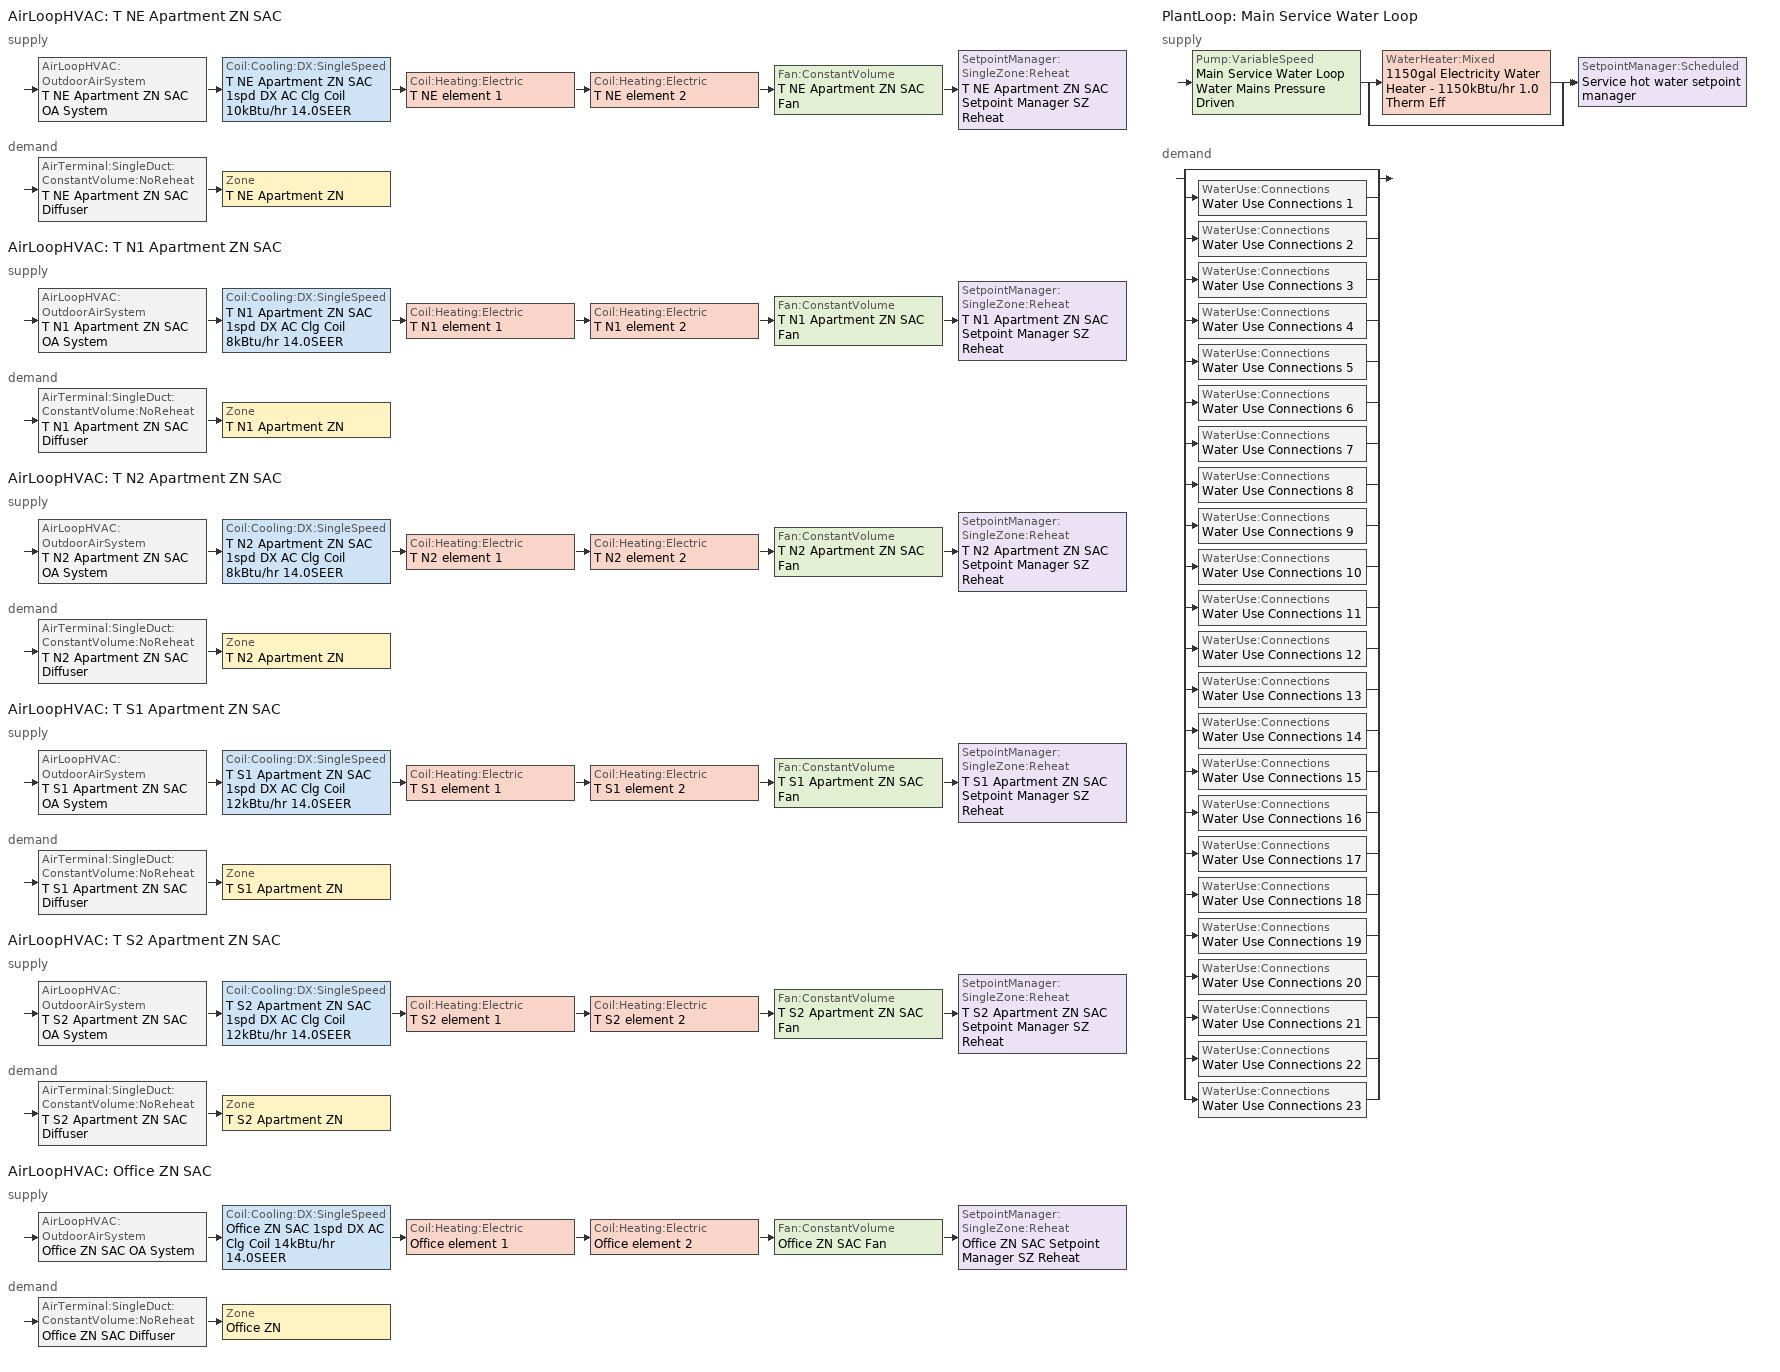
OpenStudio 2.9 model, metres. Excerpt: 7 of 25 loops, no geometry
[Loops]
AirLoopHVAC 'T NE Apartment ZN SAC'
 supply: AirLoopHVAC:OutdoorAirSystem 'T NE Apartment ZN SAC OA System' > Coil:Cooling:DX:SingleSpeed 'T NE Apartment ZN SAC 1spd DX AC Clg Coil 10kBtu/hr 14.0SEER' > Coil:Heating:Electric 'T NE element 1' > Coil:Heating:Electric 'T NE element 2' > Fan:ConstantVolume 'T NE Apartment ZN SAC Fan' > SetpointManager:SingleZone:Reheat 'T NE Apartment ZN SAC Setpoint Manager SZ Reheat'
 demand: AirTerminal:SingleDuct:ConstantVolume:NoReheat 'T NE Apartment ZN SAC Diffuser' > Zone 'T NE Apartment ZN'
AirLoopHVAC 'T N1 Apartment ZN SAC'
 supply: AirLoopHVAC:OutdoorAirSystem 'T N1 Apartment ZN SAC OA System' > Coil:Cooling:DX:SingleSpeed 'T N1 Apartment ZN SAC 1spd DX AC Clg Coil 8kBtu/hr 14.0SEER' > Coil:Heating:Electric 'T N1 element 1' > Coil:Heating:Electric 'T N1 element 2' > Fan:ConstantVolume 'T N1 Apartment ZN SAC Fan' > SetpointManager:SingleZone:Reheat 'T N1 Apartment ZN SAC Setpoint Manager SZ Reheat'
 demand: AirTerminal:SingleDuct:ConstantVolume:NoReheat 'T N1 Apartment ZN SAC Diffuser' > Zone 'T N1 Apartment ZN'
AirLoopHVAC 'T N2 Apartment ZN SAC'
 supply: AirLoopHVAC:OutdoorAirSystem 'T N2 Apartment ZN SAC OA System' > Coil:Cooling:DX:SingleSpeed 'T N2 Apartment ZN SAC 1spd DX AC Clg Coil 8kBtu/hr 14.0SEER' > Coil:Heating:Electric 'T N2 element 1' > Coil:Heating:Electric 'T N2 element 2' > Fan:ConstantVolume 'T N2 Apartment ZN SAC Fan' > SetpointManager:SingleZone:Reheat 'T N2 Apartment ZN SAC Setpoint Manager SZ Reheat'
 demand: AirTerminal:SingleDuct:ConstantVolume:NoReheat 'T N2 Apartment ZN SAC Diffuser' > Zone 'T N2 Apartment ZN'
AirLoopHVAC 'T S1 Apartment ZN SAC'
 supply: AirLoopHVAC:OutdoorAirSystem 'T S1 Apartment ZN SAC OA System' > Coil:Cooling:DX:SingleSpeed 'T S1 Apartment ZN SAC 1spd DX AC Clg Coil 12kBtu/hr 14.0SEER' > Coil:Heating:Electric 'T S1 element 1' > Coil:Heating:Electric 'T S1 element 2' > Fan:ConstantVolume 'T S1 Apartment ZN SAC Fan' > SetpointManager:SingleZone:Reheat 'T S1 Apartment ZN SAC Setpoint Manager SZ Reheat'
 demand: AirTerminal:SingleDuct:ConstantVolume:NoReheat 'T S1 Apartment ZN SAC Diffuser' > Zone 'T S1 Apartment ZN'
AirLoopHVAC 'T S2 Apartment ZN SAC'
 supply: AirLoopHVAC:OutdoorAirSystem 'T S2 Apartment ZN SAC OA System' > Coil:Cooling:DX:SingleSpeed 'T S2 Apartment ZN SAC 1spd DX AC Clg Coil 12kBtu/hr 14.0SEER' > Coil:Heating:Electric 'T S2 element 1' > Coil:Heating:Electric 'T S2 element 2' > Fan:ConstantVolume 'T S2 Apartment ZN SAC Fan' > SetpointManager:SingleZone:Reheat 'T S2 Apartment ZN SAC Setpoint Manager SZ Reheat'
 demand: AirTerminal:SingleDuct:ConstantVolume:NoReheat 'T S2 Apartment ZN SAC Diffuser' > Zone 'T S2 Apartment ZN'
AirLoopHVAC 'Office ZN SAC'
 supply: AirLoopHVAC:OutdoorAirSystem 'Office ZN SAC OA System' > Coil:Cooling:DX:SingleSpeed 'Office ZN SAC 1spd DX AC Clg Coil 14kBtu/hr 14.0SEER' > Coil:Heating:Electric 'Office element 1' > Coil:Heating:Electric 'Office element 2' > Fan:ConstantVolume 'Office ZN SAC Fan' > SetpointManager:SingleZone:Reheat 'Office ZN SAC Setpoint Manager SZ Reheat'
 demand: AirTerminal:SingleDuct:ConstantVolume:NoReheat 'Office ZN SAC Diffuser' > Zone 'Office ZN'
PlantLoop 'Main Service Water Loop'
 supply: Pump:VariableSpeed 'Main Service Water Loop Water Mains Pressure Driven' > split
  | WaterHeater:Mixed '1150gal Electricity Water Heater - 1150kBtu/hr 1.0 Therm Eff'
  | bypass
  join > SetpointManager:Scheduled 'Service hot water setpoint manager'
 demand: split
  | bypass
  | WaterUse:Connections 'Water Use Connections 1'
  | WaterUse:Connections 'Water Use Connections 2'
  | WaterUse:Connections 'Water Use Connections 3'
  | WaterUse:Connections 'Water Use Connections 4'
  | WaterUse:Connections 'Water Use Connections 5'
  | WaterUse:Connections 'Water Use Connections 6'
  | WaterUse:Connections 'Water Use Connections 7'
  | WaterUse:Connections 'Water Use Connections 8'
  | WaterUse:Connections 'Water Use Connections 9'
  | WaterUse:Connections 'Water Use Connections 10'
  | WaterUse:Connections 'Water Use Connections 11'
  | WaterUse:Connections 'Water Use Connections 12'
  | WaterUse:Connections 'Water Use Connections 13'
  | WaterUse:Connections 'Water Use Connections 14'
  | WaterUse:Connections 'Water Use Connections 15'
  | WaterUse:Connections 'Water Use Connections 16'
  | WaterUse:Connections 'Water Use Connections 17'
  | WaterUse:Connections 'Water Use Connections 18'
  | WaterUse:Connections 'Water Use Connections 19'
  | WaterUse:Connections 'Water Use Connections 20'
  | WaterUse:Connections 'Water Use Connections 21'
  | WaterUse:Connections 'Water Use Connections 22'
  | WaterUse:Connections 'Water Use Connections 23'
[SizingPeriod:DesignDay] Daily Dry-Bulb Temperature Range {deltaC}=0; Barometric Pressure {Pa}=100451; Wind Direction {deg}=260; Sky Clearness=0; Rain Indicator=0; Snow Indicator=0; Day of Month=21; Month=1; Day Type=WinterDesignDay; Daylight Saving Time Indicator=0; Dry-Bulb Temperature Range Modifier Type=DefaultMultipliers; Solar Model Indicator=ASHRAEClearSky
Name | Maximum Dry-Bulb Temperature {C} | Humidity Indicating Conditions at Maximum Dry-Bulb | Wind Speed {m/s} | Humidity Indicating Type
Quebec City Ann Htg Wind 99.6% Condns WS=>MCDB | -8.4 | -8.4 | 13.2 | Wetbulb
Quebec City Ann Hum_n 99.6% Condns DP=>MCDB | -25.7 | -33.1 | 4.6 | Dewpoint
Quebec City Ann Htg 99.6% Condns DB | -26.2 | -26.2 | 4.6 | Wetbulb
[Sizing:Zone] Zone Cooling Design Supply Air Temperature Input Method=SupplyAirTemperature; Zone Cooling Design Supply Air Temperature {C}=12.7778; Zone Cooling Design Supply Air Temperature Difference {deltaC}=11.11; Zone Heating Design Supply Air Temperature Input Method=SupplyAirTemperature; Zone Heating Design Supply Air Temperature {C}=50; Zone Heating Design Supply Air Temperature Difference {deltaC}=11.11; Zone Cooling Design Supply Air Humidity Ratio {kg-H2O/kg-air}=0.008; Zone Heating Design Supply Air Humidity Ratio {kg-H2O/kg-air}=0.008; Cooling Design Air Flow Method=DesignDay; Heating Design Air Flow Method=DesignDay; Account for Dedicated Outdoor Air System=No; Dedicated Outdoor Air System Control Strategy=NeutralSupplyAir; Dedicated Outdoor Air Low Setpoint Temperature for Design {C}=autosize; Dedicated Outdoor Air High Setpoint Temperature for Design {C}=autosize
Office ZN; T N1 Apartment ZN; T N2 Apartment ZN; T NE Apartment ZN; T S1 Apartment ZN; T S2 Apartment ZN
[Zone equipment]
Office ZN: Office ZN SAC Diffuser
T N1 Apartment ZN: T N1 Apartment ZN SAC Diffuser
T N2 Apartment ZN: T N2 Apartment ZN SAC Diffuser
T NE Apartment ZN: T NE Apartment ZN SAC Diffuser
T S1 Apartment ZN: T S1 Apartment ZN SAC Diffuser
T S2 Apartment ZN: T S2 Apartment ZN SAC Diffuser
[AirLoopHVAC] Availability Schedule=ApartmentMidRise All On; Design Supply Air Flow Rate {m3/s}=AutoSize
T NE Apartment ZN SAC; T N1 Apartment ZN SAC; T N2 Apartment ZN SAC; T S1 Apartment ZN SAC; T S2 Apartment ZN SAC; Office ZN SAC
[Sizing:System] Type of Load to Size On=Sensible; Design Outdoor Air Flow Rate {m3/s}=Autosize; Central Heating Maximum System Air Flow Ratio=1; Preheat Design Temperature {C}=7.22222; Preheat Design Humidity Ratio {kg-H2O/kg-Air}=0.008; Precool Design Temperature {C}=12.7778; Precool Design Humidity Ratio {kg-H2O/kg-Air}=0.008; Central Cooling Design Supply Air Temperature {C}=12.7778; Central Heating Design Supply Air Temperature {C}=50; Sizing Option=NonCoincident; 100% Outdoor Air in Cooling=No; 100% Outdoor Air in Heating=No; Central Cooling Design Supply Air Humidity Ratio {kg-H2O/kg-Air}=0.0085; Central Heating Design Supply Air Humidity Ratio {kg-H2O/kg-Air}=0.008; Cooling Design Air Flow Method=DesignDay; Cooling Design Air Flow Rate {m3/s}=0; Heating Design Air Flow Method=DesignDay; Heating Design Air Flow Rate {m3/s}=0; System Outdoor Air Method=ZoneSum; Zone Maximum Outdoor Air Fraction=1; Cooling Supply Air Flow Rate Per Floor Area {m3/s-m2}=0.00996765; Cooling Fraction of Autosized Cooling Supply Air Flow Rate=1; Cooling Supply Air Flow Rate Per Unit Cooling Capacity {m3/s-W}=3.94755e-05; Heating Supply Air Flow Rate Per Floor Area {m3/s-m2}=0.00996765; Heating Fraction of Autosized Heating Supply Air Flow Rate=1; Heating Fraction of Autosized Cooling Supply Air Flow Rate=1; Heating Supply Air Flow Rate Per Unit Heating Capacity {m3/s-W}=3.15882e-05; Cooling Design Capacity Method=CoolingDesignCapacity; Cooling Design Capacity {W}=autosize; Cooling Design Capacity Per Floor Area {W/m2}=234.7; Fraction of Autosized Cooling Design Capacity=1; Heating Design Capacity Method=HeatingDesignCapacity; Heating Design Capacity {W}=autosize; Heating Design Capacity Per Floor Area {W/m2}=157; Fraction of Autosized Heating Design Capacity=1; Central Cooling Capacity Control Method=OnOff
T NE Apartment ZN SAC; T N1 Apartment ZN SAC; T N2 Apartment ZN SAC; T S1 Apartment ZN SAC; T S2 Apartment ZN SAC; Office ZN SAC
[SetpointManager:SingleZone:Reheat] Minimum Supply Air Temperature {C}=12.7778; Maximum Supply Air Temperature {C}=50
Name | Control Zone | Setpoint Node or NodeList
T NE Apartment ZN SAC Setpoint Manager SZ Reheat | T NE Apartment ZN | T NE Apartment ZN SAC Supply Outlet Node
T N1 Apartment ZN SAC Setpoint Manager SZ Reheat | T N1 Apartment ZN | T N1 Apartment ZN SAC Supply Outlet Node
T N2 Apartment ZN SAC Setpoint Manager SZ Reheat | T N2 Apartment ZN | T N2 Apartment ZN SAC Supply Outlet Node
T S1 Apartment ZN SAC Setpoint Manager SZ Reheat | T S1 Apartment ZN | T S1 Apartment ZN SAC Supply Outlet Node
T S2 Apartment ZN SAC Setpoint Manager SZ Reheat | T S2 Apartment ZN | T S2 Apartment ZN SAC Supply Outlet Node
Office ZN SAC Setpoint Manager SZ Reheat | Office ZN | Office ZN SAC Supply Outlet Node
[Fan:ConstantVolume] Availability Schedule=Always On Discrete; Fan Total Efficiency=0.55575; Pressure Rise {Pa}=622.722; Maximum Flow Rate {m3/s}=AutoSize; Motor Efficiency=0.855; Motor In Airstream Fraction=1
T NE Apartment ZN SAC Fan; T N1 Apartment ZN SAC Fan; T N2 Apartment ZN SAC Fan; T S1 Apartment ZN SAC Fan; T S2 Apartment ZN SAC Fan; Office ZN SAC Fan
[Coil:Cooling:DX:SingleSpeed] Availability Schedule=Always On Discrete; Rated Total Cooling Capacity {W}=autosize; Rated Sensible Heat Ratio=autosize; Rated COP {W/W}=4.11713; Rated Air Flow Rate {m3/s}=autosize; Rated Evaporator Fan Power Per Volume Flow Rate {W/(m3/s)}=773.3; Total Cooling Capacity Function of Temperature Curve=PSZ-AC_Unitary_PackagecoolCapFT; Total Cooling Capacity Function of Flow Fraction Curve=PSZ-AC_Unitary_PackagecoolFFF; Energy Input Ratio Function of Temperature Curve=PSZ-AC DX Unitary Package EIRFT; Energy Input Ratio Function of Flow Fraction Curve=PSZ-AC_Unitary_PackagecoolEIRFFF; Part Load Fraction Correlation Curve=PSZ-AC_Unitary_PackagecoolPLR; Condenser Type=AirCooled; Evaporative Condenser Effectiveness=0; Evaporative Condenser Air Flow Rate {m3/s}=Autosize; Evaporative Condenser Pump Rated Power Consumption {W}=Autosize; Crankcase Heater Capacity {W}=0; Maximum Outdoor Dry-Bulb Temperature for Crankcase Heater Operation {C}=0; Basin Heater Capacity {W/K}=0; Basin Heater Setpoint Temperature {C}=10
T NE Apartment ZN SAC 1spd DX AC Clg Coil 10kBtu/hr 14.0SEER; T N1 Apartment ZN SAC 1spd DX AC Clg Coil 8kBtu/hr 14.0SEER; T N2 Apartment ZN SAC 1spd DX AC Clg Coil 8kBtu/hr 14.0SEER; T S1 Apartment ZN SAC 1spd DX AC Clg Coil 12kBtu/hr 14.0SEER; T S2 Apartment ZN SAC 1spd DX AC Clg Coil 12kBtu/hr 14.0SEER; Office ZN SAC 1spd DX AC Clg Coil 14kBtu/hr 14.0SEER
[Controller:OutdoorAir] Minimum Outdoor Air Flow Rate {m3/s}=autosize; Maximum Outdoor Air Flow Rate {m3/s}=Autosize; Economizer Control Type=NoEconomizer; Economizer Control Action Type=ModulateFlow; Economizer Maximum Limit Dry-Bulb Temperature {C}=28; Economizer Maximum Limit Enthalpy {J/kg}=64000; Lockout Type=NoLockout; Minimum Limit Type=FixedMinimum; Minimum Outdoor Air Schedule=ApartmentMidRise COMPACT HVAC-ALWAYS 1; High Humidity Control=No; Heat Recovery Bypass Control Type=BypassWhenOAFlowGreaterThanMinimum
Name | Maximum Fraction of Outdoor Air Schedule | Controller Mechanical Ventilation
T NE Apartment ZN SAC OA System Controller | TNEApartmentZNSACmaxOASch | Controller Mechanical Ventilation 19
T N1 Apartment ZN SAC OA System Controller | TN1ApartmentZNSACmaxOASch | Controller Mechanical Ventilation 20
T N2 Apartment ZN SAC OA System Controller | TN2ApartmentZNSACmaxOASch | Controller Mechanical Ventilation 21
T S1 Apartment ZN SAC OA System Controller | TS1ApartmentZNSACmaxOASch | Controller Mechanical Ventilation 22
T S2 Apartment ZN SAC OA System Controller | TS2ApartmentZNSACmaxOASch | Controller Mechanical Ventilation 23
Office ZN SAC OA System Controller | OfficeZNSACmaxOASch | Controller Mechanical Ventilation 24
[Controller:MechanicalVentilation] Availability Schedule=Always On Discrete; System Outdoor Air Method=ZoneSum
Controller Mechanical Ventilation 19; Controller Mechanical Ventilation 20; Controller Mechanical Ventilation 21; Controller Mechanical Ventilation 22; Controller Mechanical Ventilation 23; Controller Mechanical Ventilation 24
[AirLoopHVAC:OutdoorAirSystem]
Name | Controller
T NE Apartment ZN SAC OA System | T NE Apartment ZN SAC OA System Controller
T N1 Apartment ZN SAC OA System | T N1 Apartment ZN SAC OA System Controller
T N2 Apartment ZN SAC OA System | T N2 Apartment ZN SAC OA System Controller
T S1 Apartment ZN SAC OA System | T S1 Apartment ZN SAC OA System Controller
T S2 Apartment ZN SAC OA System | T S2 Apartment ZN SAC OA System Controller
Office ZN SAC OA System | Office ZN SAC OA System Controller
[AirTerminal:SingleDuct:ConstantVolume:NoReheat] Availability Schedule=Always On Discrete; Maximum Air Flow Rate {m3/s}=AutoSize
T NE Apartment ZN SAC Diffuser; T N1 Apartment ZN SAC Diffuser; T N2 Apartment ZN SAC Diffuser; T S1 Apartment ZN SAC Diffuser; T S2 Apartment ZN SAC Diffuser; Office ZN SAC Diffuser
[PlantLoop]
Main Service Water Loop: Glycol Concentration=0; Maximum Loop Temperature {C}=60; Minimum Loop Temperature {C}=10; Plant Loop Volume {m3}=Autocalculate; Load Distribution Scheme=Optimal
[Sizing:Plant]
Main Service Water Loop: Loop Type=Heating; Design Loop Exit Temperature {C}=60; Loop Design Temperature Difference {deltaC}=5; Sizing Option=NonCoincident; Zone Timesteps in Averaging Window=1; Coincident Sizing Factor Mode=None
[SetpointManager:Scheduled]
Service hot water setpoint manager: Control Variable=Temperature; Schedule=Service Water Loop Temp - 140F; Setpoint Node or NodeList=Main Service Water Loop Supply Outlet Node
[Pump:VariableSpeed]
Main Service Water Loop Water Mains Pressure Driven: Rated Pump Head {Pa}=0.001; Motor Efficiency=0.7; Pump Control Type=Continuous; Skin Loss Radiative Fraction=0.5; Design Power Sizing Method=PowerPerFlowPerPressure; Design Electric Power per Unit Flow Rate {W/(m3/s)}=348701.1; Design Shaft Power per Unit Flow Rate per Unit Head {W-s/m3-Pa}=1.28205; Design Minimum Flow Rate Fraction=0
[WaterHeater:Mixed]
1150gal Electricity Water Heater - 1150kBtu/hr 1.0 Therm Eff: Tank Volume {m3}=4.35322; Setpoint Temperature Schedule=Service Water Loop Temp - 140F; Deadband Temperature Difference {deltaC}=2; Maximum Temperature Limit {C}=60; Heater Control Type=Cycle; Heater Maximum Capacity {W}=337032; Heater Fuel Type=Electricity; Heater Thermal Efficiency=1; Off Cycle Parasitic Fuel Consumption Rate {W}=1889; Off Cycle Parasitic Fuel Type=Electricity; Off Cycle Parasitic Heat Fraction to Tank=0; On Cycle Parasitic Fuel Consumption Rate {W}=1889; On Cycle Parasitic Fuel Type=Electricity; On Cycle Parasitic Heat Fraction to Tank=0; Ambient Temperature Indicator=Schedule; Ambient Temperature Schedule=Water Heater Ambient Temp Schedule - 71.6f; Off Cycle Loss Coefficient to Ambient Temperature {W/K}=46.3637; On Cycle Loss Coefficient to Ambient Temperature {W/K}=46.3637; Use Side Effectiveness=1; Source Side Effectiveness=1; Use Side Design Flow Rate {m3/s}=autosize; Source Side Design Flow Rate {m3/s}=autosize; Indirect Water Heating Recovery Time {hr}=1.5; Source Side Flow Control Mode=IndirectHeatPrimarySetpoint
[WaterUse:Connections]
Name | Water Use Equipment Name 1
Water Use Connections 1 | G N1 Apartment Service Water Use 0.06gpm
Water Use Connections 2 | G N2 Apartment Service Water Use 0.06gpm
Water Use Connections 3 | G NE Apartment Service Water Use 0.06gpm
Water Use Connections 4 | G NW Apartment Service Water Use 0.06gpm
Water Use Connections 5 | G S1 Apartment Service Water Use 0.06gpm
Water Use Connections 6 | G S2 Apartment Service Water Use 0.06gpm
Water Use Connections 7 | G SW Apartment Service Water Use 0.06gpm
Water Use Connections 8 | M N1 Apartment Service Water Use 0.12gpm
Water Use Connections 9 | M N2 Apartment Service Water Use 0.12gpm
Water Use Connections 10 | M NE Apartment Service Water Use 0.12gpm
Water Use Connections 11 | M NW Apartment Service Water Use 0.12gpm
Water Use Connections 12 | M S1 Apartment Service Water Use 0.12gpm
Water Use Connections 13 | M S2 Apartment Service Water Use 0.12gpm
Water Use Connections 14 | M SE Apartment Service Water Use 0.12gpm
Water Use Connections 15 | M SW Apartment Service Water Use 0.12gpm
Water Use Connections 16 | T N1 Apartment Service Water Use 0.06gpm
Water Use Connections 17 | T N2 Apartment Service Water Use 0.06gpm
Water Use Connections 18 | T S1 Apartment Service Water Use 0.06gpm
Water Use Connections 19 | T S2 Apartment Service Water Use 0.06gpm
Water Use Connections 20 | T NE Apartment Service Water Use 0.06gpm
Water Use Connections 21 | T NW Apartment Service Water Use 0.06gpm
Water Use Connections 22 | T SE Apartment Service Water Use 0.06gpm
Water Use Connections 23 | T SW Apartment Service Water Use 0.06gpm
[WaterUse:Equipment:Definition] Sensible Fraction Schedule=Fraction Sensible - 0.2; Latent Fraction Schedule=Fraction Latent - 0.05
Name | Peak Flow Rate {m3/s} | Target Temperature Schedule
G N1 Apartment Service Water Use Def 0.06gpm | 3.65885e-06 | Mixed Water At Faucet Temp - 140F
G N2 Apartment Service Water Use Def 0.06gpm | 3.65885e-06 | Mixed Water At Faucet Temp - 140F 1
G NE Apartment Service Water Use Def 0.06gpm | 3.65885e-06 | Mixed Water At Faucet Temp - 140F 2
G NW Apartment Service Water Use Def 0.06gpm | 3.65885e-06 | Mixed Water At Faucet Temp - 140F 3
G S1 Apartment Service Water Use Def 0.06gpm | 3.65885e-06 | Mixed Water At Faucet Temp - 140F 4
G S2 Apartment Service Water Use Def 0.06gpm | 3.65885e-06 | Mixed Water At Faucet Temp - 140F 5
G SW Apartment Service Water Use Def 0.06gpm | 3.65885e-06 | Mixed Water At Faucet Temp - 140F 6
M N1 Apartment Service Water Use Def 0.12gpm | 7.3177e-06 | Mixed Water At Faucet Temp - 140F 7
M N2 Apartment Service Water Use Def 0.12gpm | 7.3177e-06 | Mixed Water At Faucet Temp - 140F 8
M NE Apartment Service Water Use Def 0.12gpm | 7.3177e-06 | Mixed Water At Faucet Temp - 140F 9
M NW Apartment Service Water Use Def 0.12gpm | 7.3177e-06 | Mixed Water At Faucet Temp - 140F 10
M S1 Apartment Service Water Use Def 0.12gpm | 7.3177e-06 | Mixed Water At Faucet Temp - 140F 11
M S2 Apartment Service Water Use Def 0.12gpm | 7.3177e-06 | Mixed Water At Faucet Temp - 140F 12
M SE Apartment Service Water Use Def 0.12gpm | 7.3177e-06 | Mixed Water At Faucet Temp - 140F 13
M SW Apartment Service Water Use Def 0.12gpm | 7.3177e-06 | Mixed Water At Faucet Temp - 140F 14
T N1 Apartment Service Water Use Def 0.06gpm | 3.65885e-06 | Mixed Water At Faucet Temp - 140F 15
T N2 Apartment Service Water Use Def 0.06gpm | 3.65885e-06 | Mixed Water At Faucet Temp - 140F 16
T S1 Apartment Service Water Use Def 0.06gpm | 3.65885e-06 | Mixed Water At Faucet Temp - 140F 17
T S2 Apartment Service Water Use Def 0.06gpm | 3.65885e-06 | Mixed Water At Faucet Temp - 140F 18
T NE Apartment Service Water Use Def 0.06gpm | 3.65885e-06 | Mixed Water At Faucet Temp - 140F 19
T NW Apartment Service Water Use Def 0.06gpm | 3.65885e-06 | Mixed Water At Faucet Temp - 140F 20
T SE Apartment Service Water Use Def 0.06gpm | 3.65885e-06 | Mixed Water At Faucet Temp - 140F 21
T SW Apartment Service Water Use Def 0.06gpm | 3.65885e-06 | Mixed Water At Faucet Temp - 140F 22
[WaterUse:Equipment] Flow Rate Fraction Schedule=ApartmentMidRise APT_DHW_SCH
Name | Water Use Equipment Definition
G N1 Apartment Service Water Use 0.06gpm | G N1 Apartment Service Water Use Def 0.06gpm
G N2 Apartment Service Water Use 0.06gpm | G N2 Apartment Service Water Use Def 0.06gpm
G NE Apartment Service Water Use 0.06gpm | G NE Apartment Service Water Use Def 0.06gpm
G NW Apartment Service Water Use 0.06gpm | G NW Apartment Service Water Use Def 0.06gpm
G S1 Apartment Service Water Use 0.06gpm | G S1 Apartment Service Water Use Def 0.06gpm
G S2 Apartment Service Water Use 0.06gpm | G S2 Apartment Service Water Use Def 0.06gpm
G SW Apartment Service Water Use 0.06gpm | G SW Apartment Service Water Use Def 0.06gpm
M N1 Apartment Service Water Use 0.12gpm | M N1 Apartment Service Water Use Def 0.12gpm
M N2 Apartment Service Water Use 0.12gpm | M N2 Apartment Service Water Use Def 0.12gpm
M NE Apartment Service Water Use 0.12gpm | M NE Apartment Service Water Use Def 0.12gpm
M NW Apartment Service Water Use 0.12gpm | M NW Apartment Service Water Use Def 0.12gpm
M S1 Apartment Service Water Use 0.12gpm | M S1 Apartment Service Water Use Def 0.12gpm
M S2 Apartment Service Water Use 0.12gpm | M S2 Apartment Service Water Use Def 0.12gpm
M SE Apartment Service Water Use 0.12gpm | M SE Apartment Service Water Use Def 0.12gpm
M SW Apartment Service Water Use 0.12gpm | M SW Apartment Service Water Use Def 0.12gpm
T N1 Apartment Service Water Use 0.06gpm | T N1 Apartment Service Water Use Def 0.06gpm
T N2 Apartment Service Water Use 0.06gpm | T N2 Apartment Service Water Use Def 0.06gpm
T S1 Apartment Service Water Use 0.06gpm | T S1 Apartment Service Water Use Def 0.06gpm
T S2 Apartment Service Water Use 0.06gpm | T S2 Apartment Service Water Use Def 0.06gpm
T NE Apartment Service Water Use 0.06gpm | T NE Apartment Service Water Use Def 0.06gpm
T NW Apartment Service Water Use 0.06gpm | T NW Apartment Service Water Use Def 0.06gpm
T SE Apartment Service Water Use 0.06gpm | T SE Apartment Service Water Use Def 0.06gpm
T SW Apartment Service Water Use 0.06gpm | T SW Apartment Service Water Use Def 0.06gpm
[EnergyManagementSystem:Sensor] Output Variable or Output Meter=System Node Setpoint Temperature
Name | Output Variable or Output Meter Index Key
OfficeZNSACDATRqd | Office ZN SAC Supply Outlet Node
TN1ApartmentZNSACDATRqd | T N1 Apartment ZN SAC Supply Outlet Node
TN2ApartmentZNSACDATRqd | T N2 Apartment ZN SAC Supply Outlet Node
TNEApartmentZNSACDATRqd | T NE Apartment ZN SAC Supply Outlet Node
TS1ApartmentZNSACDATRqd | T S1 Apartment ZN SAC Supply Outlet Node
TS2ApartmentZNSACDATRqd | T S2 Apartment ZN SAC Supply Outlet Node
[EnergyManagementSystem:InternalVariable] Internal Data Type=Outdoor Air Controller Minimum Mass Flow Rate
Name | Internal Data Index Key
OfficeZNSACOADesignMass | Office ZN SAC OA System Controller
TN1ApartmentZNSACOADesignMass | T N1 Apartment ZN SAC OA System Controller
TN2ApartmentZNSACOADesignMass | T N2 Apartment ZN SAC OA System Controller
TNEApartmentZNSACOADesignMass | T NE Apartment ZN SAC OA System Controller
TS1ApartmentZNSACOADesignMass | T S1 Apartment ZN SAC OA System Controller
TS2ApartmentZNSACOADesignMass | T S2 Apartment ZN SAC OA System Controller
[AvailabilityManager:NightCycle] Applicability Schedule=Always On Discrete; Control Type=CycleOnAny; Thermostat Tolerance {deltaC}=1; Cycling Run Time {s}=3600
Availability Manager Night Cycle 8; Availability Manager Night Cycle 9; Availability Manager Night Cycle 10; Availability Manager Night Cycle 11; Availability Manager Night Cycle 12; Availability Manager Night Cycle 13; Availability Manager Night Cycle 14; Availability Manager Night Cycle 15; Availability Manager Night Cycle 16; Availability Manager Night Cycle 17; Availability Manager Night Cycle 18; Availability Manager Night Cycle 19; Availability Manager Night Cycle 20; Availability Manager Night Cycle 21; Availability Manager Night Cycle 22; Availability Manager Night Cycle 23; Availability Manager Night Cycle 24
[Coil:Heating:Electric] Availability Schedule=ApartmentMidRise All On
Office element 1; Office element 2; T N1 element 1; T N1 element 2; T N2 element 1; T N2 element 2; T NE element 1; T NE element 2; T S1 element 1; T S1 element 2; T S2 element 1; T S2 element 2
[HeatExchanger:AirToAir:SensibleAndLatent] Availability Schedule=Always On Discrete hvac_library; Nominal Supply Air Flow Rate {m3/s}=autosize; Sensible Effectiveness at 100% Heating Air Flow=0.01; Latent Effectiveness at 100% Heating Air Flow=0; Sensible Effectiveness at 75% Heating Air Flow=0.01; Latent Effectiveness at 75% Heating Air Flow=0; Sensible Effectiveness at 100% Cooling Air Flow=0.01; Latent Effectiveness at 100% Cooling Air Flow=0; Sensible Effectiveness at 75% Cooling Air Flow=0.01; Latent Effectiveness at 75% Cooling Air Flow=0; Nominal Electric Power {W}=0; Supply Air Outlet Temperature Control=No; Heat Exchanger Type=Plate; Threshold Temperature {C}=-30; Initial Defrost Time Fraction=0.21875; Rate of Defrost Time Fraction Increase {1/K}=0.004261; Economizer Lockout=No
Name | Frost Control Type
G N1 Air-to-Air Plate HX; G N2 Air-to-Air Plate HX; G NE Air-to-Air Plate HX; G NW Air-to-Air Plate HX; G S1 Air-to-Air Plate HX; G S2 Air-to-Air Plate HX; G SW Air-to-Air Plate HX; M N1 Air-to-Air Plate HX; M N2 Air-to-Air Plate HX; M NE Air-to-Air Plate HX; M NW Air-to-Air Plate HX; M S1 Air-to-Air Plate HX; M S2 Air-to-Air Plate HX; M SE Air-to-Air Plate HX; M SW Air-to-Air Plate HX; Office Air-to-Air Plate HX; T N1 Air-to-Air Plate HX; T N2 Air-to-Air Plate HX; T NE Air-to-Air Plate HX; T NW Air-to-Air Plate HX; T S1 Air-to-Air Plate HX; T S2 Air-to-Air Plate HX; T SE Air-to-Air Plate HX | ExhaustAirRecirculation
T SW Air-to-Air Plate HX | None
[Schedule:Constant] Value=1
Always On Discrete; Always On Discrete hvac_library
[Schedule:Ruleset]
ApartmentMidRise All On: Default Day Schedule=ApartmentMidRise All On Default; Summer Design Day Schedule=ApartmentMidRise All On Summer Design Day; Winter Design Day Schedule=ApartmentMidRise All On Winter Design Day
ApartmentMidRise COMPACT HVAC-ALWAYS 1: Default Day Schedule=ApartmentMidRise COMPACT HVAC-ALWAYS 1 Default; Summer Design Day Schedule=ApartmentMidRise COMPACT HVAC-ALWAYS 1 Summer Design Day; Winter Design Day Schedule=ApartmentMidRise COMPACT HVAC-ALWAYS 1 Winter Design Day
Service Water Loop Temp - 140F: Default Day Schedule=Service Water Loop Temp - 140F Default
Water Heater Ambient Temp Schedule - 71.6f: Default Day Schedule=Water Heater Ambient Temp Schedule - 71.6f Default
Fraction Sensible - 0.2: Default Day Schedule=Fraction Sensible - 0.2 Default
Fraction Latent - 0.05: Default Day Schedule=Fraction Latent - 0.05 Default
Mixed Water At Faucet Temp - 140F: Default Day Schedule=Mixed Water At Faucet Temp - 140F Default
ApartmentMidRise APT_DHW_SCH: Default Day Schedule=ApartmentMidRise APT_DHW_SCH Default; Summer Design Day Schedule=ApartmentMidRise APT_DHW_SCH Summer Design Day; Winter Design Day Schedule=ApartmentMidRise APT_DHW_SCH Winter Design Day
Mixed Water At Faucet Temp - 140F 1: Default Day Schedule=Mixed Water At Faucet Temp - 140F Default 1
Mixed Water At Faucet Temp - 140F 2: Default Day Schedule=Mixed Water At Faucet Temp - 140F Default 2
Mixed Water At Faucet Temp - 140F 3: Default Day Schedule=Mixed Water At Faucet Temp - 140F Default 3
Mixed Water At Faucet Temp - 140F 4: Default Day Schedule=Mixed Water At Faucet Temp - 140F Default 4
Mixed Water At Faucet Temp - 140F 5: Default Day Schedule=Mixed Water At Faucet Temp - 140F Default 5
Mixed Water At Faucet Temp - 140F 6: Default Day Schedule=Mixed Water At Faucet Temp - 140F Default 6
Mixed Water At Faucet Temp - 140F 7: Default Day Schedule=Mixed Water At Faucet Temp - 140F Default 7
Mixed Water At Faucet Temp - 140F 8: Default Day Schedule=Mixed Water At Faucet Temp - 140F Default 8
Mixed Water At Faucet Temp - 140F 9: Default Day Schedule=Mixed Water At Faucet Temp - 140F Default 9
Mixed Water At Faucet Temp - 140F 10: Default Day Schedule=Mixed Water At Faucet Temp - 140F Default 10
Mixed Water At Faucet Temp - 140F 11: Default Day Schedule=Mixed Water At Faucet Temp - 140F Default 11
Mixed Water At Faucet Temp - 140F 12: Default Day Schedule=Mixed Water At Faucet Temp - 140F Default 12
Mixed Water At Faucet Temp - 140F 13: Default Day Schedule=Mixed Water At Faucet Temp - 140F Default 13
Mixed Water At Faucet Temp - 140F 14: Default Day Schedule=Mixed Water At Faucet Temp - 140F Default 14
Mixed Water At Faucet Temp - 140F 15: Default Day Schedule=Mixed Water At Faucet Temp - 140F Default 15
Mixed Water At Faucet Temp - 140F 16: Default Day Schedule=Mixed Water At Faucet Temp - 140F Default 16
Mixed Water At Faucet Temp - 140F 17: Default Day Schedule=Mixed Water At Faucet Temp - 140F Default 17
Mixed Water At Faucet Temp - 140F 18: Default Day Schedule=Mixed Water At Faucet Temp - 140F Default 18
Mixed Water At Faucet Temp - 140F 19: Default Day Schedule=Mixed Water At Faucet Temp - 140F Default 19
Mixed Water At Faucet Temp - 140F 20: Default Day Schedule=Mixed Water At Faucet Temp - 140F Default 20
Mixed Water At Faucet Temp - 140F 21: Default Day Schedule=Mixed Water At Faucet Temp - 140F Default 21
Mixed Water At Faucet Temp - 140F 22: Default Day Schedule=Mixed Water At Faucet Temp - 140F Default 22
OfficeZNSACmaxOASch: Default Day Schedule=OfficeZNSACmaxOASchDefault
TN1ApartmentZNSACmaxOASch: Default Day Schedule=TN1ApartmentZNSACmaxOASchDefault
TN2ApartmentZNSACmaxOASch: Default Day Schedule=TN2ApartmentZNSACmaxOASchDefault
TNEApartmentZNSACmaxOASch: Default Day Schedule=TNEApartmentZNSACmaxOASchDefault
TS1ApartmentZNSACmaxOASch: Default Day Schedule=TS1ApartmentZNSACmaxOASchDefault
TS2ApartmentZNSACmaxOASch: Default Day Schedule=TS2ApartmentZNSACmaxOASchDefault
[Schedule:Day]
ApartmentMidRise All On Default; ApartmentMidRise All On Winter Design Day; ApartmentMidRise All On Summer Design Day; ApartmentMidRise COMPACT HVAC-ALWAYS 1 Default; ApartmentMidRise COMPACT HVAC-ALWAYS 1 Winter Design Day; ApartmentMidRise COMPACT HVAC-ALWAYS 1 Summer Design Day: 24, 0, 1
Service Water Loop Temp - 140F Default; Mixed Water At Faucet Temp - 140F Default; Mixed Water At Faucet Temp - 140F Default 1; Mixed Water At Faucet Temp - 140F Default 2; Mixed Water At Faucet Temp - 140F Default 3; Mixed Water At Faucet Temp - 140F Default 4; Mixed Water At Faucet Temp - 140F Default 5; Mixed Water At Faucet Temp - 140F Default 6; Mixed Water At Faucet Temp - 140F Default 7; Mixed Water At Faucet Temp - 140F Default 8; Mixed Water At Faucet Temp - 140F Default 9; Mixed Water At Faucet Temp - 140F Default 10; Mixed Water At Faucet Temp - 140F Default 11; Mixed Water At Faucet Temp - 140F Default 12; Mixed Water At Faucet Temp - 140F Default 13; Mixed Water At Faucet Temp - 140F Default 14; Mixed Water At Faucet Temp - 140F Default 15; Mixed Water At Faucet Temp - 140F Default 16; Mixed Water At Faucet Temp - 140F Default 17; Mixed Water At Faucet Temp - 140F Default 18; Mixed Water At Faucet Temp - 140F Default 19; Mixed Water At Faucet Temp - 140F Default 20; Mixed Water At Faucet Temp - 140F Default 21; Mixed Water At Faucet Temp - 140F Default 22: 24, 0, 60
Water Heater Ambient Temp Schedule - 71.6f Default: 24, 0, 22
Fraction Sensible - 0.2 Default: 24, 0, 0.2
Fraction Latent - 0.05 Default: 24, 0, 0.05
ApartmentMidRise APT_DHW_SCH Default; ApartmentMidRise APT_DHW_SCH Winter Design Day; ApartmentMidRise APT_DHW_SCH Summer Design Day: 1, 0, 0.08, 2, 0, 0.04, 4, 0, 0.01, 5, 0, 0.04, 6, 0, 0.27, 7, 0, 0.94, 8, 0, 1, 9, 0, 0.96, 10, 0, 0.84, 11, 0, 0.76, 12, 0, 0.61, 13, 0, 0.53, 14, 0, 0.47, 15, 0, 0.41, 16, 0, 0.47, 17, 0, 0.55, 18, 0, 0.73, 19, 0, 0.86, 20, 0, 0.82, 21, 0, 0.75, 22, 0, 0.61, 23, 0, 0.53, 24, 0, 0.29
OfficeZNSACmaxOASchDefault; TN1ApartmentZNSACmaxOASchDefault; TN2ApartmentZNSACmaxOASchDefault; TNEApartmentZNSACmaxOASchDefault; TS1ApartmentZNSACmaxOASchDefault; TS2ApartmentZNSACmaxOASchDefault: 24, 0, 0.7
[Curve:Biquadratic] Minimum Value of x=12.77778; Maximum Value of x=23.88889; Minimum Value of y=21.11111; Maximum Value of y=46.11111
Name | Coefficient1 Constant | Coefficient2 x | Coefficient3 x**2 | Coefficient4 y | Coefficient5 y**2 | Coefficient6 x*y
PSZ-AC_Unitary_PackagecoolCapFT | 0.766956 | 0.0107756 | -4.14703e-05 | 0.00134961 | -0.000261144 | 0.000457488
PSZ-AC DX Unitary Package EIRFT | 0.297145 | 0.0430933 | -0.000748766 | 0.00597727 | 0.000482112 | -0.000956448
[Curve:Quadratic]
Name | Coefficient1 Constant | Coefficient2 x | Coefficient3 x**2 | Minimum Value of x | Maximum Value of x
PSZ-AC_Unitary_PackagecoolFFF | 0.8 | 0.2 | 0 | 0.5 | 1.5
PSZ-AC_Unitary_PackagecoolEIRFFF | 1.156 | -0.1816 | 0.0256 | 0.5 | 1.5
PSZ-AC_Unitary_PackagecoolPLR | 0.75 | 0.25 | 0 | 0 | 1
